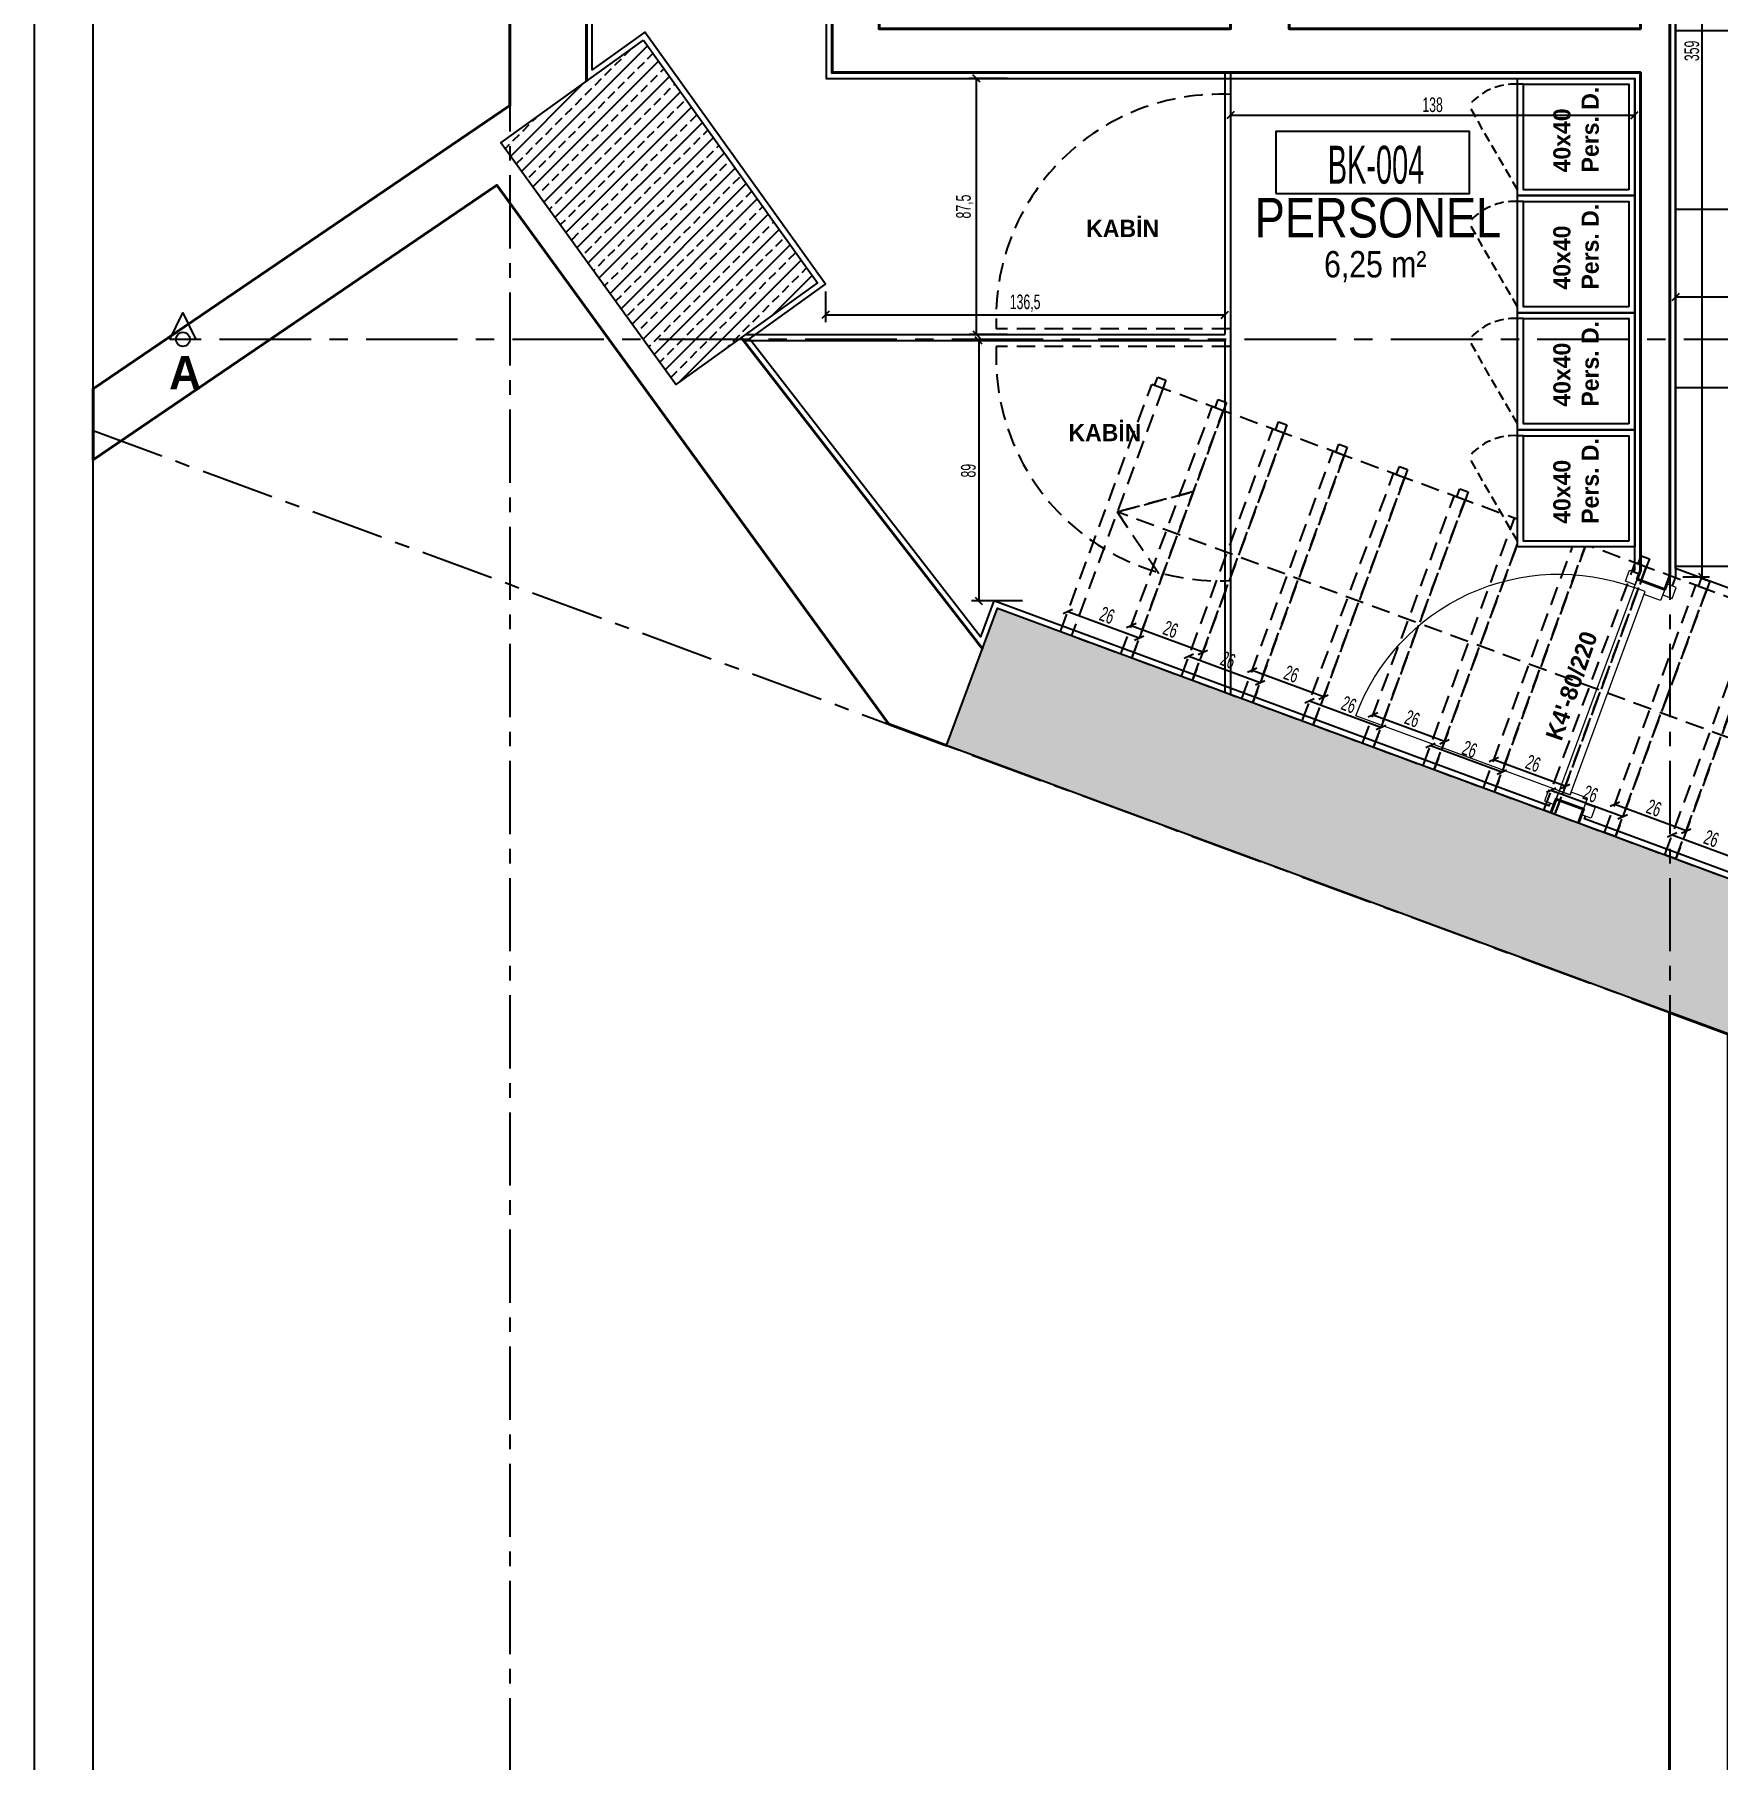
# Model space of a CAD drawing. Header units: millimetres. Extents: x 933584 to 974011, y 4545988 to 4553664.
# Drawn here: x 938802 to 939376, y 4547354 to 4547943 of the extents above; entities that cross this region are included whole.
import ezdxf
from ezdxf.enums import TextEntityAlignment as Align

# ---------------------------------------------------------------- set-up
doc = ezdxf.new("R2010")
doc.units = ezdxf.units.MM
doc.set_wipeout_variables(frame=1)
doc.header["$PDMODE"] = 35
for name, pattern in [('568_AVN_KES_01$0$HIDDEN', [0.375, 0.25, -0.125]), ('CENTER', [2, 1.25, -0.25, 0.25, -0.25]), ('DOT2', [3.175, 0, -3.175]), ('HIDDEN', [9.525, 6.35, -3.175])]:
    doc.linetypes.add(name, pattern=pattern)
doc.layers.get('0').update_dxf_attribs({"color": 255})
doc.layers.get('Defpoints').update_dxf_attribs({"color": 8})
for name, color, linetype in [('0-CSX-CXS_20', 14, 'CENTER'), ('0-DMS-50', 143, 'Continuous'), ('0-HSL-HTC', 253, 'Continuous'), ('0-HSL-HTC_200', 1, 'Continuous'), ('0-HSL-SLD', 252, 'Continuous'), ('0-LNS-SLN', 6, 'Continuous'), ('0-LNS-SPL', 13, '568_AVN_KES_01$0$HIDDEN'), ('0-TXT-PBX', 6, 'Continuous'), ('0-TXT-PTX_50', 8, 'Continuous'), ('0-TXT-XBX_20', 3, 'Continuous'), ('2-SPS-RCN', 2, 'Continuous'), ('7-DCR-FRN', 8, 'Continuous')]:
    doc.layers.add(name, color=color, linetype=linetype)
doc.layers.add('2-SPS-IBW', color=5, linetype='Continuous', lineweight=40)
doc.layers.add('3-OPN-WDR', color=4, linetype='Continuous', lineweight=18)
doc.styles.add('Century Gothic_B_3', font='GOTHICB.TTF', dxfattribs={"height": 4})
doc.styles.add('dim_romans_50', font='swissl.ttf', dxfattribs={"width": 0.6, "height": 5})
doc.styles.add('MAHAL YAZISI', font='ARIALN.TTF', dxfattribs={"width": 0.8})
doc.styles.get("Standard").update_dxf_attribs({"font": 'times.ttf'})
doc.dimstyles.new('ONK_dim 1_50', dxfattribs={"dimscale": 5, "dimtxt": 4, "dimasz": 0.5, "dimexe": 0.5, "dimexo": 0.5, "dimgap": 0.2, "dimtad": 1, "dimdec": 1, "dimrnd": 0.5, "dimzin": 9, "dimtxsty": 'dim_romans_50', "dimblk": 'OBLIQUE', "dimcen": 1, "dimclre": 256, "dimclrt": 256, "dimazin": 2, "dimtfac": 1, "dimtdec": 1, "dimtix": 1, "dimtmove": 2, "dimatfit": 3, "dimldrblk": 'OBLIQUE', "dimfxl": 3, "dimfxlon": 1, "dimarcsym": 0})
pattern_1 = [(45, (935939.6384, 4550274.5564), (-4.490128, 4.490128), []), (45, (935944.1285, 4550274.5564), (-4.490128, 4.490128), [3.175, -1.5875])]

# ---------------------------------------------------------------- blocks, each defined once
blk = doc.blocks.new('ZVBXCB')
at = {"layer": '0-CSX-CXS_20', "ltscale": 20}
for points in [[(932363.86, 4549835.4), (932363.86, 4548420.65)], [(932759.94, 4549835.4), (932759.94, 4548420.65)], [(932221.52, 4549308.24), (933780.76, 4548732.71)]]:
    blk.add_lwpolyline(points, dxfattribs=at)
blk = doc.blocks.new('DBXDB')
at = {"layer": '2-SPS-IBW'}
for points in [[(939906.16, 4549691.91), (939906.16, 4549761.91), (939924.16, 4549761.91), (939924.16, 4549707.82), (940032.26, 4549707.82), (940032.26, 4549624.82), (939932.26, 4549624.82), (939932.26, 4549564.82)], [(940055.3, 4549338.01), (940035.6, 4549345.28), (939901.64, 4549529.36), (939763.81, 4549435.64), (939763.81, 4549459.83), (939906.16, 4549556.59), (939906.16, 4549641.91), (940016.16, 4549641.91), (940016.16, 4549691.91), (939906.16, 4549691.91)], [(940067.51, 4549371.09), (940067.51, 4549371.09), (939985.18, 4549477.34)]]:
    blk.add_lwpolyline(points, dxfattribs=at)
blk.add_lwpolyline([(940322.16, 4549239.51), (940322.16, 4548677.89), (940302.15, 4548677.89), (940302.15, 4549246.89)], close=True, dxfattribs=at)
blk = doc.blocks.new('MAHAL_KODU')
at = {"layer": '0-TXT-PTX_50'}
for tag, height, p in [('MEKAN_ADI', 0.3, (0, -0.65)), ('ALAN', 0.2, (0, -0.95))]:
    blk.add_attdef(tag, text='', height=height, dxfattribs=at).set_placement(p, align=Align.MIDDLE_CENTER)
at = {"linetype": 'DOT2', "ltscale": 10000}
blk.add_wipeout([(-0.748, 0.049), (0.721, 0.049), (0.722, -0.423), (-0.752, -0.425)], dxfattribs=at)
at = {"layer": '0-TXT-PBX'}
blk.add_lwpolyline([(-0.748, -0.422), (0.721, -0.422), (0.721, 0.049), (-0.748, 0.049)], close=True, dxfattribs=at)
at = {"layer": '0-TXT-PTX_50'}
blk.add_attdef('MAHAL_KODU', text='', height=0.3, dxfattribs=at).set_placement((0, -0.2), align=Align.MIDDLE_CENTER)
blk = doc.blocks.new('FDSVBDVBDZVB')
at = {"layer": '0-HSL-HTC_200'}
h = blk.add_hatch(dxfattribs=at)
h.set_pattern_fill('ANSI33', color=256)
h.set_pattern_definition(pattern_1)
h.paths.add_polyline_path([(939951.78, 4549578.85), (940011.16, 4549496.04), (939962.88, 4549461.29), (939903.08, 4549543.8)])
h = blk.add_hatch(dxfattribs=at)
h.set_pattern_fill('ANSI33', color=256)
h.set_pattern_definition(pattern_1)
h.paths.add_polyline_path([(940055.3, 4549338.01), (940072.62, 4549384.92), (940702.02, 4549152.33), (940695.25, 4549101.8)])
at = {"layer": '2-SPS-RCN'}
blk.add_lwpolyline([(939951.78, 4549578.85), (940011.16, 4549496.04), (939962.88, 4549461.29), (939903.08, 4549543.8)], close=True, dxfattribs=at)
blk.add_lwpolyline([(940055.3, 4549338.01), (940072.62, 4549384.92), (940702.02, 4549152.33), (940695.25, 4549101.8), (940055.3, 4549338.01)], dxfattribs=at)
blk = doc.blocks.new('kapı_multi3')
at = {"color": 8}
blk.add_lwpolyline([(3, 0), (3, 74, -0.414214), (77, 0, -1)], format="xyb", dxfattribs=at)
for points in [[(2, 3.5), (-2, 3.5), (-2, 0), (2, 0)], [(0, -10), (4, -10), (4, -4), (3, -4), (3, 0), (0, 0)], [(77, -4), (77, 0), (3, 0), (3, -4)], [(80, -10), (76, -10), (76, -4), (77, -4), (77, 0), (80, 0)], [(78, 3.5), (82, 3.5), (82, 0), (78, 0)], [(2, -13.5), (-2, -13.5), (-2, -10), (2, -10)], [(77.95, -13.5), (81.95, -13.5), (82, -10), (78, -10)]]:
    blk.add_lwpolyline(points, close=True)
blk = doc.blocks.new('zcvbxcb')
blk.add_wipeout([(933921.85, 4549610.46), (933881.85, 4549610.46), (933881.85, 4549570.46), (933921.85, 4549570.46)]).dxf.layer = '0-HSL-SLD'
at = {"layer": '7-DCR-FRN', "linetype": 'HIDDEN', "ltscale": 0.5}
blk.add_lwpolyline([(933883.85, 4549610.46), (933912.59, 4549627.06, -0.238554), (933919.85, 4549610.46, -0.992325)], format="xyb", dxfattribs=at)
at = {"layer": '7-DCR-FRN'}
for points in [[(933881.85, 4549570.46), (933881.85, 4549610.46), (933921.85, 4549610.46), (933921.85, 4549570.46), (933881.85, 4549570.46)], [(933883.85, 4549572.46), (933883.85, 4549608.46), (933919.85, 4549608.46), (933919.85, 4549572.46)]]:
    blk.add_lwpolyline(points, close=True, dxfattribs=at)
blk.add_lwpolyline([(933919.85, 4549608.46), (933919.85, 4549610.46)], dxfattribs=at)
at = {"layer": '0-TXT-XBX_20', "color": 0, "insert": (933889.77, 4549598.25), "char_height": 5.8729, "width": 228.8091, "attachment_point": 1, "line_spacing_factor": 0.984502, "style": 'Century Gothic_B_3'}
blk.add_mtext('\\pxql;{\\fFranklin Gothic Book|b1|i0|c162|p34;40x40\\PPers. D.}', dxfattribs=at)
blk = doc.blocks.new('_Oblique')
at = {"color": 0, "linetype": 'ByBlock', "lineweight": -2}
blk.add_line((-0.5, -0.5), (0.5, 0.5), dxfattribs=at)
blk = doc.blocks.new('*D2245')
at = {"layer": '0-DMS-50', "color": 0, "lineweight": -2}
blk.add_line((939385.13, 4547661.09), (939360.74, 4547670.1), dxfattribs=at)
at = {"layer": '0-DMS-50', "lineweight": -2}
for p, q in [((939359.88, 4547667.76), (939359.88, 4547667.76)), ((939384.27, 4547658.75), (939384.27, 4547658.75))]:
    blk.add_line(p, q, dxfattribs=at)
at = {"layer": 'Defpoints', "color": 0}
for p in [(939360.74, 4547670.1), (939360.74, 4547670.1), (939385.13, 4547661.09)]:
    blk.add_point(p, dxfattribs=at)
at = {"layer": '0-DMS-50', "color": 0, "linetype": 'ByBlock', "lineweight": -2, "xscale": 2.5, "yscale": 2.5, "zscale": 2.5}
for p, rotation in [((939360.74, 4547670.1), 159.718194379561), ((939385.13, 4547661.09), 339.718194379561)]:
    blk.add_blockref('_Oblique', p, dxfattribs=dict(at, rotation=rotation))
at = {"layer": '0-DMS-50', "insert": (939374.15, 4547668.88), "char_height": 5, "attachment_point": 5, "rotation": 339.71819, "style": 'dim_romans_50'}
blk.add_mtext('26', dxfattribs=at)
blk = doc.blocks.new('*D2246')
at = {"layer": '0-DMS-50', "lineweight": -2}
for p, q in [((939340.28, 4547678.2), (939340.28, 4547678.2)), ((939364.67, 4547669.19), (939364.67, 4547669.19))]:
    blk.add_line(p, q, dxfattribs=at)
at = {"layer": '0-DMS-50', "color": 0, "lineweight": -2}
blk.add_line((939365.54, 4547671.53), (939341.15, 4547680.54), dxfattribs=at)
at = {"layer": 'Defpoints', "color": 0}
for p in [(939341.15, 4547680.54), (939341.15, 4547680.54), (939365.54, 4547671.53)]:
    blk.add_point(p, dxfattribs=at)
at = {"layer": '0-DMS-50', "color": 0, "linetype": 'ByBlock', "lineweight": -2, "xscale": 2.5, "yscale": 2.5, "zscale": 2.5}
for p, rotation in [((939341.15, 4547680.54), 159.718194096898), ((939365.54, 4547671.53), 339.718194096898)]:
    blk.add_blockref('_Oblique', p, dxfattribs=dict(at, rotation=rotation))
at = {"layer": '0-DMS-50', "insert": (939354.56, 4547679.32), "char_height": 5, "attachment_point": 5, "rotation": 339.71819, "style": 'dim_romans_50'}
blk.add_mtext('26', dxfattribs=at)
blk = doc.blocks.new('*D2247')
at = {"layer": '0-DMS-50', "lineweight": -2}
for p, q in [((939318.61, 4547683.01), (939318.61, 4547683.01)), ((939342.99, 4547674), (939342.99, 4547674))]:
    blk.add_line(p, q, dxfattribs=at)
at = {"layer": '0-DMS-50', "color": 0, "lineweight": -2}
blk.add_line((939343.86, 4547676.34), (939319.47, 4547685.36), dxfattribs=at)
at = {"layer": 'Defpoints', "color": 0}
for p in [(939319.47, 4547685.36), (939319.47, 4547685.36), (939343.86, 4547676.34)]:
    blk.add_point(p, dxfattribs=at)
at = {"layer": '0-DMS-50', "color": 0, "linetype": 'ByBlock', "lineweight": -2, "xscale": 2.5, "yscale": 2.5, "zscale": 2.5}
for p, rotation in [((939319.47, 4547685.36), 159.718194379561), ((939343.86, 4547676.34), 339.718194379561)]:
    blk.add_blockref('_Oblique', p, dxfattribs=dict(at, rotation=rotation))
at = {"layer": '0-DMS-50', "insert": (939332.88, 4547684.13), "char_height": 5, "attachment_point": 5, "rotation": 339.71819, "style": 'dim_romans_50'}
blk.add_mtext('26', dxfattribs=at)
blk = doc.blocks.new('*D2248')
at = {"layer": '0-DMS-50', "lineweight": -2}
for p, q in [((939299.01, 4547693.45), (939299.01, 4547693.45)), ((939323.4, 4547684.44), (939323.4, 4547684.44))]:
    blk.add_line(p, q, dxfattribs=at)
at = {"layer": '0-DMS-50', "color": 0, "lineweight": -2}
blk.add_line((939324.26, 4547686.78), (939299.88, 4547695.8), dxfattribs=at)
at = {"layer": 'Defpoints', "color": 0}
for p in [(939299.88, 4547695.8), (939299.88, 4547695.8), (939324.26, 4547686.78)]:
    blk.add_point(p, dxfattribs=at)
at = {"layer": '0-DMS-50', "color": 0, "linetype": 'ByBlock', "lineweight": -2, "xscale": 2.5, "yscale": 2.5, "zscale": 2.5}
for p, rotation in [((939299.88, 4547695.8), 159.718194096898), ((939324.26, 4547686.78), 339.718194096898)]:
    blk.add_blockref('_Oblique', p, dxfattribs=dict(at, rotation=rotation))
at = {"layer": '0-DMS-50', "insert": (939313.28, 4547694.57), "char_height": 5, "attachment_point": 5, "rotation": 339.71819, "style": 'dim_romans_50'}
blk.add_mtext('26', dxfattribs=at)
blk = doc.blocks.new('*D2249')
at = {"layer": '0-DMS-50', "color": 0, "lineweight": -2}
blk.add_line((939302.59, 4547691.6), (939278.2, 4547700.61), dxfattribs=at)
at = {"layer": '0-DMS-50', "lineweight": -2}
for p, q in [((939277.33, 4547698.26), (939277.33, 4547698.26)), ((939301.72, 4547689.25), (939301.72, 4547689.25))]:
    blk.add_line(p, q, dxfattribs=at)
at = {"layer": 'Defpoints', "color": 0}
for p in [(939278.2, 4547700.61), (939278.2, 4547700.61), (939302.59, 4547691.6)]:
    blk.add_point(p, dxfattribs=at)
at = {"layer": '0-DMS-50', "color": 0, "linetype": 'ByBlock', "lineweight": -2, "xscale": 2.5, "yscale": 2.5, "zscale": 2.5}
for p, rotation in [((939278.2, 4547700.61), 159.718194379561), ((939302.59, 4547691.6), 339.718194379561)]:
    blk.add_blockref('_Oblique', p, dxfattribs=dict(at, rotation=rotation))
at = {"layer": '0-DMS-50', "insert": (939291.61, 4547699.38), "char_height": 5, "attachment_point": 5, "rotation": 339.71819, "style": 'dim_romans_50'}
blk.add_mtext('26', dxfattribs=at)
blk = doc.blocks.new('*D2250')
at = {"layer": '0-DMS-50', "color": 0, "lineweight": -2}
blk.add_line((939282.99, 4547702.04), (939258.6, 4547711.05), dxfattribs=at)
at = {"layer": '0-DMS-50', "lineweight": -2}
for p, q in [((939257.74, 4547708.7), (939257.74, 4547708.7)), ((939282.13, 4547699.69), (939282.13, 4547699.69))]:
    blk.add_line(p, q, dxfattribs=at)
at = {"layer": 'Defpoints', "color": 0}
for p in [(939258.6, 4547711.05), (939258.6, 4547711.05), (939282.99, 4547702.04)]:
    blk.add_point(p, dxfattribs=at)
at = {"layer": '0-DMS-50', "color": 0, "linetype": 'ByBlock', "lineweight": -2, "xscale": 2.5, "yscale": 2.5, "zscale": 2.5}
for p, rotation in [((939258.6, 4547711.05), 159.718194096898), ((939282.99, 4547702.04), 339.718194096898)]:
    blk.add_blockref('_Oblique', p, dxfattribs=dict(at, rotation=rotation))
at = {"layer": '0-DMS-50', "insert": (939272.01, 4547709.82), "char_height": 5, "attachment_point": 5, "rotation": 339.71819, "style": 'dim_romans_50'}
blk.add_mtext('26', dxfattribs=at)
blk = doc.blocks.new('*D2251')
at = {"layer": '0-DMS-50', "lineweight": -2}
for p, q in [((939236.06, 4547713.52), (939236.06, 4547713.52)), ((939260.45, 4547704.5), (939260.45, 4547704.5))]:
    blk.add_line(p, q, dxfattribs=at)
at = {"layer": '0-DMS-50', "color": 0, "lineweight": -2}
blk.add_line((939261.32, 4547706.85), (939236.93, 4547715.86), dxfattribs=at)
at = {"layer": 'Defpoints', "color": 0}
for p in [(939236.93, 4547715.86), (939236.93, 4547715.86), (939261.32, 4547706.85)]:
    blk.add_point(p, dxfattribs=at)
at = {"layer": '0-DMS-50', "color": 0, "linetype": 'ByBlock', "lineweight": -2, "xscale": 2.5, "yscale": 2.5, "zscale": 2.5}
for p, rotation in [((939236.93, 4547715.86), 159.718194379561), ((939261.32, 4547706.85), 339.718194379561)]:
    blk.add_blockref('_Oblique', p, dxfattribs=dict(at, rotation=rotation))
at = {"layer": '0-DMS-50', "insert": (939250.34, 4547714.64), "char_height": 5, "attachment_point": 5, "rotation": 339.71819, "style": 'dim_romans_50'}
blk.add_mtext('26', dxfattribs=at)
blk = doc.blocks.new('*D2252')
at = {"layer": '0-DMS-50', "lineweight": -2}
for p, q in [((939216.47, 4547723.96), (939216.47, 4547723.96)), ((939240.85, 4547714.94), (939240.85, 4547714.94))]:
    blk.add_line(p, q, dxfattribs=at)
at = {"layer": '0-DMS-50', "color": 0, "lineweight": -2}
blk.add_line((939241.72, 4547717.29), (939217.33, 4547726.3), dxfattribs=at)
at = {"layer": 'Defpoints', "color": 0}
for p in [(939217.33, 4547726.3), (939217.33, 4547726.3), (939241.72, 4547717.29)]:
    blk.add_point(p, dxfattribs=at)
at = {"layer": '0-DMS-50', "color": 0, "linetype": 'ByBlock', "lineweight": -2, "xscale": 2.5, "yscale": 2.5, "zscale": 2.5}
for p, rotation in [((939217.33, 4547726.3), 159.718194096898), ((939241.72, 4547717.29), 339.718194096898)]:
    blk.add_blockref('_Oblique', p, dxfattribs=dict(at, rotation=rotation))
at = {"layer": '0-DMS-50', "insert": (939230.74, 4547725.08), "char_height": 5, "attachment_point": 5, "rotation": 339.71819, "style": 'dim_romans_50'}
blk.add_mtext('26', dxfattribs=at)
blk = doc.blocks.new('*D2253')
at = {"layer": '0-DMS-50', "lineweight": -2}
for p, q in [((939194.79, 4547728.77), (939194.79, 4547728.77)), ((939219.18, 4547719.75), (939219.18, 4547719.75))]:
    blk.add_line(p, q, dxfattribs=at)
at = {"layer": '0-DMS-50', "color": 0, "lineweight": -2}
blk.add_line((939220.04, 4547722.1), (939195.66, 4547731.11), dxfattribs=at)
at = {"layer": 'Defpoints', "color": 0}
for p in [(939195.66, 4547731.11), (939195.66, 4547731.11), (939220.04, 4547722.1)]:
    blk.add_point(p, dxfattribs=at)
at = {"layer": '0-DMS-50', "color": 0, "linetype": 'ByBlock', "lineweight": -2, "xscale": 2.5, "yscale": 2.5, "zscale": 2.5}
for p, rotation in [((939195.66, 4547731.11), 159.718194379561), ((939220.04, 4547722.1), 339.718194379561)]:
    blk.add_blockref('_Oblique', p, dxfattribs=dict(at, rotation=rotation))
at = {"layer": '0-DMS-50', "insert": (939209.06, 4547729.89), "char_height": 5, "attachment_point": 5, "rotation": 339.71819, "style": 'dim_romans_50'}
blk.add_mtext('26', dxfattribs=at)
blk = doc.blocks.new('*D2254')
at = {"layer": '0-DMS-50', "color": 0, "lineweight": -2}
blk.add_line((939200.45, 4547732.54), (939176.06, 4547741.55), dxfattribs=at)
at = {"layer": '0-DMS-50', "lineweight": -2}
for p, q in [((939175.19, 4547739.21), (939175.19, 4547739.21)), ((939199.58, 4547730.19), (939199.58, 4547730.19))]:
    blk.add_line(p, q, dxfattribs=at)
at = {"layer": 'Defpoints', "color": 0}
for p in [(939176.06, 4547741.55), (939176.06, 4547741.55), (939200.45, 4547732.54)]:
    blk.add_point(p, dxfattribs=at)
at = {"layer": '0-DMS-50', "color": 0, "linetype": 'ByBlock', "lineweight": -2, "xscale": 2.5, "yscale": 2.5, "zscale": 2.5}
for p, rotation in [((939176.06, 4547741.55), 159.718194096898), ((939200.45, 4547732.54), 339.718194096898)]:
    blk.add_blockref('_Oblique', p, dxfattribs=dict(at, rotation=rotation))
at = {"layer": '0-DMS-50', "insert": (939189.47, 4547740.33), "char_height": 5, "attachment_point": 5, "rotation": 339.71819, "style": 'dim_romans_50'}
blk.add_mtext('26', dxfattribs=at)
blk = doc.blocks.new('*D2255')
at = {"layer": '0-DMS-50', "color": 0, "lineweight": -2}
blk.add_line((939178.77, 4547737.35), (939154.38, 4547746.36), dxfattribs=at)
at = {"layer": '0-DMS-50', "lineweight": -2}
for p, q in [((939153.52, 4547744.02), (939153.52, 4547744.02)), ((939177.91, 4547735.01), (939177.91, 4547735.01))]:
    blk.add_line(p, q, dxfattribs=at)
at = {"layer": 'Defpoints', "color": 0}
for p in [(939154.38, 4547746.36), (939154.38, 4547746.36), (939178.77, 4547737.35)]:
    blk.add_point(p, dxfattribs=at)
at = {"layer": '0-DMS-50', "color": 0, "linetype": 'ByBlock', "lineweight": -2, "xscale": 2.5, "yscale": 2.5, "zscale": 2.5}
for p, rotation in [((939154.38, 4547746.36), 159.718194379561), ((939178.77, 4547737.35), 339.718194379561)]:
    blk.add_blockref('_Oblique', p, dxfattribs=dict(at, rotation=rotation))
at = {"layer": '0-DMS-50', "insert": (939167.79, 4547745.14), "char_height": 5, "attachment_point": 5, "rotation": 339.71819, "style": 'dim_romans_50'}
blk.add_mtext('26', dxfattribs=at)
blk = doc.blocks.new('*D2263')
at = {"layer": '0-DMS-50', "lineweight": -2}
for p, q in [((939364.44, 4548117.46), (939373.49, 4548117.46)), ((939364.44, 4547758.3), (939373.49, 4547758.3))]:
    blk.add_line(p, q, dxfattribs=at)
at = {"layer": '0-DMS-50', "color": 0, "lineweight": -2}
blk.add_line((939370.99, 4547758.3), (939370.99, 4548117.46), dxfattribs=at)
at = {"layer": 'Defpoints', "color": 0}
for p in [(939361.94, 4548117.46), (939370.99, 4548117.46), (939361.94, 4547758.3)]:
    blk.add_point(p, dxfattribs=at)
at = {"layer": '0-DMS-50', "color": 0, "linetype": 'ByBlock', "lineweight": -2, "xscale": 2.5, "yscale": 2.5, "zscale": 2.5}
for p, rotation in [((939370.99, 4548117.46), 90), ((939370.99, 4547758.3), 270)]:
    blk.add_blockref('_Oblique', p, dxfattribs=dict(at, rotation=rotation))
at = {"layer": '0-DMS-50', "insert": (939367.49, 4547937.88), "char_height": 5, "attachment_point": 5, "rotation": 90, "style": 'dim_romans_50'}
blk.add_mtext('359', dxfattribs=at)
blk = doc.blocks.new('*D2270')
at = {"layer": '0-DMS-50', "lineweight": -2}
for p, q in [((939361.94, 4547856.31), (939361.94, 4547856.31)), ((939741.85, 4547856.31), (939741.85, 4547856.31))]:
    blk.add_line(p, q, dxfattribs=at)
at = {"layer": '0-DMS-50', "color": 0, "lineweight": -2}
blk.add_line((939741.85, 4547853.81), (939361.94, 4547853.81), dxfattribs=at)
at = {"layer": 'Defpoints', "color": 0}
for p in [(939361.94, 4547853.81), (939361.94, 4547853.81), (939741.85, 4547853.81)]:
    blk.add_point(p, dxfattribs=at)
at = {"layer": '0-DMS-50', "color": 0, "linetype": 'ByBlock', "lineweight": -2, "xscale": 2.5, "yscale": 2.5, "zscale": 2.5, "rotation": 180}
blk.add_blockref('_Oblique', (939361.94, 4547853.81), dxfattribs=at)
at = {"layer": '0-DMS-50', "color": 0, "linetype": 'ByBlock', "lineweight": -2, "xscale": 2.5, "yscale": 2.5, "zscale": 2.5}
blk.add_blockref('_Oblique', (939741.85, 4547853.81), dxfattribs=at)
at = {"layer": '0-DMS-50', "insert": (939551.9, 4547857.31), "char_height": 5, "attachment_point": 5, "style": 'dim_romans_50'}
blk.add_mtext('380', dxfattribs=at)
blk = doc.blocks.new('*D2271')
at = {"layer": '0-DMS-50', "lineweight": -2}
for p, q in [((939209.94, 4547925.96), (939209.94, 4547913.46)), ((939347.94, 4547925.96), (939347.94, 4547913.46))]:
    blk.add_line(p, q, dxfattribs=at)
at = {"layer": '0-DMS-50', "color": 0, "lineweight": -2}
blk.add_line((939209.94, 4547915.96), (939347.94, 4547915.96), dxfattribs=at)
at = {"layer": 'Defpoints', "color": 0}
for p in [(939209.94, 4547928.46), (939347.94, 4547928.46), (939347.94, 4547915.96)]:
    blk.add_point(p, dxfattribs=at)
at = {"layer": '0-DMS-50', "color": 0, "linetype": 'ByBlock', "lineweight": -2, "xscale": 2.5, "yscale": 2.5, "zscale": 2.5, "rotation": 180}
blk.add_blockref('_Oblique', (939209.94, 4547915.96), dxfattribs=at)
at = {"layer": '0-DMS-50', "color": 0, "linetype": 'ByBlock', "lineweight": -2, "xscale": 2.5, "yscale": 2.5, "zscale": 2.5}
blk.add_blockref('_Oblique', (939347.94, 4547915.96), dxfattribs=at)
at = {"layer": '0-DMS-50', "insert": (939278.94, 4547919.46), "char_height": 5, "attachment_point": 5, "style": 'dim_romans_50'}
blk.add_mtext('138', dxfattribs=at)
blk = doc.blocks.new('*D2272')
at = {"layer": '0-DMS-50', "lineweight": -2}
for p, q in [((939133.72, 4547928.46), (939120.68, 4547928.46)), ((939133.72, 4547840.98), (939120.68, 4547840.98))]:
    blk.add_line(p, q, dxfattribs=at)
at = {"layer": '0-DMS-50', "color": 0, "lineweight": -2}
blk.add_line((939123.18, 4547840.98), (939123.18, 4547928.46), dxfattribs=at)
at = {"layer": 'Defpoints', "color": 0}
for p in [(939123.18, 4547928.46), (939136.22, 4547928.46), (939136.22, 4547840.98)]:
    blk.add_point(p, dxfattribs=at)
at = {"layer": '0-DMS-50', "color": 0, "linetype": 'ByBlock', "lineweight": -2, "xscale": 2.5, "yscale": 2.5, "zscale": 2.5}
for p, rotation in [((939123.18, 4547928.46), 90), ((939123.18, 4547840.98), 270)]:
    blk.add_blockref('_Oblique', p, dxfattribs=dict(at, rotation=rotation))
at = {"layer": '0-DMS-50', "insert": (939119.2, 4547884.72), "char_height": 5, "attachment_point": 5, "rotation": 90, "style": 'dim_romans_50'}
blk.add_mtext('87,5', dxfattribs=at)
blk = doc.blocks.new('*D2273')
at = {"layer": '0-DMS-50', "lineweight": -2}
for p, q in [((939138.93, 4547838.98), (939121.43, 4547838.98)), ((939138.93, 4547750.06), (939121.43, 4547750.06))]:
    blk.add_line(p, q, dxfattribs=at)
at = {"layer": '0-DMS-50', "color": 0, "lineweight": -2}
blk.add_line((939123.93, 4547838.98), (939123.93, 4547750.06), dxfattribs=at)
at = {"layer": 'Defpoints', "color": 0}
for p in [(939207.94, 4547838.98), (939123.93, 4547750.06), (939207.94, 4547750.06)]:
    blk.add_point(p, dxfattribs=at)
at = {"layer": '0-DMS-50', "color": 0, "linetype": 'ByBlock', "lineweight": -2, "xscale": 2.5, "yscale": 2.5, "zscale": 2.5}
for p, rotation in [((939123.93, 4547838.98), 90), ((939123.93, 4547750.06), 270)]:
    blk.add_blockref('_Oblique', p, dxfattribs=dict(at, rotation=rotation))
at = {"layer": '0-DMS-50', "insert": (939120.43, 4547794.52), "char_height": 5, "attachment_point": 5, "rotation": 90, "style": 'dim_romans_50'}
blk.add_mtext('89', dxfattribs=at)
blk = doc.blocks.new('*D2274')
at = {"layer": '0-DMS-50', "lineweight": -2}
for p, q in [((939071.64, 4547855.72), (939071.64, 4547845.25)), ((939207.94, 4547855.72), (939207.94, 4547845.25))]:
    blk.add_line(p, q, dxfattribs=at)
at = {"layer": '0-DMS-50', "color": 0, "lineweight": -2}
blk.add_line((939071.64, 4547847.75), (939207.94, 4547847.75), dxfattribs=at)
at = {"layer": 'Defpoints', "color": 0}
for p in [(939071.64, 4547858.22), (939207.94, 4547858.22), (939207.94, 4547847.75)]:
    blk.add_point(p, dxfattribs=at)
at = {"layer": '0-DMS-50', "color": 0, "linetype": 'ByBlock', "lineweight": -2, "xscale": 2.5, "yscale": 2.5, "zscale": 2.5, "rotation": 180}
blk.add_blockref('_Oblique', (939071.64, 4547847.75), dxfattribs=at)
at = {"layer": '0-DMS-50', "color": 0, "linetype": 'ByBlock', "lineweight": -2, "xscale": 2.5, "yscale": 2.5, "zscale": 2.5}
blk.add_blockref('_Oblique', (939207.94, 4547847.75), dxfattribs=at)
at = {"layer": '0-DMS-50', "insert": (939139.79, 4547851.72), "char_height": 5, "attachment_point": 5, "style": 'dim_romans_50'}
blk.add_mtext('136,5', dxfattribs=at)
blk = doc.blocks.new('CVBXCBV')
blk.add_lwpolyline([(936052.9, 4551339.49), (936057.32, 4551348.58), (936061.75, 4551339.49), (936052.9, 4551339.49)])
at = {"linetype": 'CENTER', "ltscale": 25}
blk.add_lwpolyline([(937701.09, 4551339.49), (936057.32, 4551339.49)], dxfattribs=at)
blk.add_circle((936057.32, 4551339.49), 2.41)
at = {"linetype": 'CENTER', "ltscale": 10, "insert": (937948.53, 4551333.78), "char_height": 11.3933, "width": 1895.9693, "attachment_point": 3, "line_spacing_factor": 0.984502, "style": 'Century Gothic_B_3'}
blk.add_mtext('\\pxql;{\\fFranklin Gothic Book|b1|i0|c162|p34;A}', dxfattribs=at)

msp = doc.modelspace()

# ---------------------------------------------------------------- linework, layer by layer
at = {"layer": '0-LNS-SLN', "linetype": 'HIDDEN'}
for p, q in [((939171.23, 4547780.42), (939197.27, 4547787.39)), ((939197.27, 4547787.39), (939171.23, 4547780.42)), ((939398.23, 4547696.53), (939171.23, 4547780.42)), ((939171.23, 4547780.42), (939186.38, 4547757.95))]:
    msp.add_line(p, q, dxfattribs=at)
at = {"layer": '0-LNS-SLN'}
for points in [[(939207.94, 4547930.46), (939207.94, 4547840.98)], [(939209.94, 4547930.46), (939209.94, 4547718.14)], [(939044.26, 4547840.98), (939207.94, 4547840.98)], [(939043.64, 4547838.98), (939207.94, 4547838.98)], [(939207.94, 4547838.98), (939207.94, 4547718.88)], [(939310.65, 4547776.87), (939306.9, 4547778.26)], [(939320.72, 4547677.2), (939316.97, 4547678.58)], [(939341.36, 4547669.57), (939337.61, 4547670.96)], [(939361.99, 4547661.95), (939358.24, 4547663.33)]]:
    msp.add_lwpolyline(points, dxfattribs=at)
at = {"layer": '0-LNS-SLN', "linetype": 'HIDDEN'}
for points in [[(939209.94, 4547842.98), (939129.94, 4547842.98, -0.442516), (939209.94, 4547922.98, -2.414214)], [(939209.94, 4547836.98), (939129.94, 4547836.98, 0.442516), (939209.94, 4547756.98, 2.414214)]]:
    msp.add_lwpolyline(points, format="xyb", dxfattribs=at)
for points in [[(939151.88, 4547739.59), (939183.08, 4547824.01)], [(939186.83, 4547822.63), (939183.08, 4547824.01)], [(939187.87, 4547825.44), (939186.83, 4547822.63), (939184.02, 4547823.67), (939185.06, 4547826.48), (939187.87, 4547825.44)], [(939208.51, 4547817.81), (939207.47, 4547815), (939204.65, 4547816.04), (939205.69, 4547818.85), (939208.51, 4547817.81)], [(939172.52, 4547731.97), (939203.72, 4547816.39)], [(939207.47, 4547815), (939203.72, 4547816.39)], [(939229.14, 4547810.19), (939228.1, 4547807.37), (939225.29, 4547808.41), (939226.33, 4547811.23), (939229.14, 4547810.19)], [(939193.15, 4547724.34), (939224.35, 4547808.76)], [(939228.1, 4547807.37), (939224.35, 4547808.76)], [(939213.79, 4547716.71), (939244.99, 4547801.14)], [(939248.74, 4547799.75), (939244.99, 4547801.14)], [(939249.78, 4547802.56), (939248.74, 4547799.75), (939245.93, 4547800.79), (939246.97, 4547803.6), (939249.78, 4547802.56)], [(939234.43, 4547709.09), (939265.62, 4547793.51)], [(939269.38, 4547792.12), (939265.62, 4547793.51)], [(939270.42, 4547794.94), (939269.38, 4547792.12), (939266.56, 4547793.16), (939267.6, 4547795.98), (939270.42, 4547794.94)], [(939291.05, 4547787.31), (939290.01, 4547784.5), (939287.2, 4547785.54), (939288.24, 4547788.35), (939291.05, 4547787.31)], [(939255.06, 4547701.46), (939286.26, 4547785.88)], [(939290.01, 4547784.5), (939286.26, 4547785.88)], [(939275.7, 4547693.84), (939306.9, 4547778.26)], [(939311.69, 4547779.68), (939310.65, 4547776.87), (939307.83, 4547777.91), (939308.87, 4547780.72), (939311.69, 4547779.68)], [(939296.33, 4547686.21), (939327.53, 4547770.63)], [(939331.28, 4547769.24), (939327.53, 4547770.63)], [(939332.32, 4547772.06), (939331.28, 4547769.24), (939328.47, 4547770.28), (939329.51, 4547773.1), (939332.32, 4547772.06)], [(939352.96, 4547764.43), (939351.92, 4547761.62), (939349.11, 4547762.66), (939350.15, 4547765.47), (939352.96, 4547764.43)], [(939316.97, 4547678.58), (939348.17, 4547763.01)], [(939351.92, 4547761.62), (939348.17, 4547763.01)], [(939337.61, 4547670.96), (939368.8, 4547755.38)], [(939372.56, 4547753.99), (939368.8, 4547755.38)], [(939373.6, 4547756.81), (939372.56, 4547753.99), (939369.74, 4547755.03), (939370.78, 4547757.85), (939373.6, 4547756.81)], [(939358.24, 4547663.33), (939389.44, 4547747.75)], [(939393.19, 4547746.37), (939361.99, 4547661.95), (939382.63, 4547654.32), (939398.23, 4547696.53)]]:
    msp.add_lwpolyline(points, dxfattribs=at)
for points in [[(939155.63, 4547738.21), (939176.27, 4547730.58), (939207.47, 4547815), (939186.83, 4547822.63)], [(939176.27, 4547730.58), (939196.91, 4547722.95), (939228.1, 4547807.37), (939207.47, 4547815)], [(939196.91, 4547722.95), (939217.54, 4547715.33), (939248.74, 4547799.75), (939228.1, 4547807.37)], [(939217.54, 4547715.33), (939238.18, 4547707.7), (939269.38, 4547792.12), (939248.74, 4547799.75)], [(939238.18, 4547707.7), (939258.81, 4547700.08), (939290.01, 4547784.5), (939269.38, 4547792.12)], [(939258.81, 4547700.08), (939279.45, 4547692.45), (939310.65, 4547776.87), (939290.01, 4547784.5)], [(939279.45, 4547692.45), (939300.09, 4547684.82), (939331.28, 4547769.24), (939310.65, 4547776.87)], [(939300.09, 4547684.82), (939320.72, 4547677.2), (939351.92, 4547761.62), (939331.28, 4547769.24)], [(939320.72, 4547677.2), (939341.36, 4547669.57), (939372.56, 4547753.99), (939351.92, 4547761.62)], [(939341.36, 4547669.57), (939361.99, 4547661.95), (939393.19, 4547746.37), (939372.56, 4547753.99)]]:
    msp.add_lwpolyline(points, close=True, dxfattribs=at)
at = {"layer": '0-LNS-SPL', "linetype": 'ByBlock', "ltscale": 0.5}
msp.add_lwpolyline([(939761.72, 4547514.97), (939761.9, 4547516.29), (939330.85, 4547675.59), (939331.19, 4547676.53)], dxfattribs=at)
at = {"layer": '2-SPS-IBW'}
msp.add_lwpolyline([(939328.75, 4547674.23), (939330.48, 4547678.92), (939321.1, 4547682.39), (939319.37, 4547677.7)], dxfattribs=at)

# ---------------------------------------------------------------- block references
msp.add_blockref('ZVBXCB', (6600, -1500))
at = {"layer": '0-HSL-HTC'}
msp.add_blockref('DBXDB', (-942.31, -1637.36), dxfattribs=at)
at = {"layer": '3-OPN-WDR', "extrusion": (0, 0, -1), "xscale": -1, "zscale": -1, "rotation": 290.2818056206158}
msp.add_blockref('kapı_multi3', (-939321.1, 4547682.39), dxfattribs=at)

# ---------------------------------------------------------------- texts
at = {"layer": '0-TXT-XBX_20', "color": 0, "char_height": 5.8729, "width": 233.8091, "attachment_point": 1, "line_spacing_factor": 0.984502, "style": 'Century Gothic_B_3'}
for insert in [(939160.67, 4547880.21), (939154.6, 4547810.47)]:
    msp.add_mtext('{\\fFranklin Gothic Book|b1|i0|c162|p34;KABİN}', dxfattribs=dict(at, insert=insert))
at = {"layer": '0-TXT-XBX_20', "insert": (939317.36, 4547703.8), "char_height": 5.8729, "width": 228.8091, "attachment_point": 1, "rotation": 71.11244, "line_spacing_factor": 0.984502, "style": 'Century Gothic_B_3'}
msp.add_mtext("\\pxql;{\\fFranklin Gothic Book|b1|i0|c162|p34;K4'-80/220}", dxfattribs=at)

# ---------------------------------------------------------------- dimensions: what is measured, and where the dimension line sits
at = {"layer": '0-DMS-50'}
for p1, p2, distance, picture, middle in [((939361.94, 4547758.3), (939361.94, 4548117.46), -9.05, '*D2263', (939367.49, 4547937.88)), ((939136.22, 4547840.98), (939136.22, 4547928.46), 13.04, '*D2272', (939119.2, 4547884.72)), ((939071.64, 4547858.22), (939207.94, 4547858.22), -10.48, '*D2274', (939139.79, 4547851.72)), ((939207.94, 4547838.98), (939207.94, 4547750.06), -84.01, '*D2273', (939120.43, 4547794.52)), ((939178.77, 4547737.35), (939154.38, 4547746.36), 0, '*D2255', (939167.79, 4547745.14)), ((939200.45, 4547732.54), (939176.06, 4547741.55), 0, '*D2254', (939189.47, 4547740.33)), ((939220.04, 4547722.1), (939195.66, 4547731.11), 0, '*D2253', (939209.06, 4547729.89)), ((939241.72, 4547717.29), (939217.33, 4547726.3), 0, '*D2252', (939230.74, 4547725.08)), ((939261.32, 4547706.85), (939236.93, 4547715.86), 0, '*D2251', (939250.34, 4547714.64)), ((939282.99, 4547702.04), (939258.6, 4547711.05), 0, '*D2250', (939272.01, 4547709.82)), ((939302.59, 4547691.6), (939278.2, 4547700.61), 0, '*D2249', (939291.61, 4547699.38)), ((939324.26, 4547686.78), (939299.88, 4547695.8), 0, '*D2248', (939313.28, 4547694.57)), ((939343.86, 4547676.34), (939319.47, 4547685.36), 0, '*D2247', (939332.88, 4547684.13)), ((939365.54, 4547671.53), (939341.15, 4547680.54), 0, '*D2246', (939354.56, 4547679.32)), ((939385.13, 4547661.09), (939360.74, 4547670.1), 0, '*D2245', (939374.15, 4547668.88))]:
    dim = msp.add_aligned_dim(p1=p1, p2=p2, distance=distance, dimstyle='ONK_dim 1_50', dxfattribs=at)
    dim.commit()
    dim.dimension.update_dxf_attribs({"geometry": picture, "text_midpoint": middle})
dim = msp.add_linear_dim(base=(939361.94, 4547853.81), p1=(939741.85, 4547853.81), p2=(939361.94, 4547853.81), dimstyle='ONK_dim 1_50', dxfattribs=at)
dim.commit()
dim.dimension.update_dxf_attribs({"geometry": '*D2270', "text_midpoint": (939551.9, 4547857.31)})

# ---------------------------------------------------------------- next in the draw order: block references
ref = msp.add_blockref('MAHAL_KODU', (939259.06, 4547908.13), dxfattribs=dict(xscale=45, yscale=45, zscale=1.2))
ref.add_attrib('MAHAL_KODU', 'BK-004', dxfattribs={"layer": '0-TXT-PTX_50', "height": 12.937, "style": 'MAHAL YAZISI', "width": 0.666667}).set_placement((939259.62, 4547899.01), align=Align.MIDDLE_CENTER)
ref.add_attrib('MEKAN_ADI', 'PERSONEL', dxfattribs={"layer": '0-TXT-PTX_50', "height": 13.5, "style": 'MAHAL YAZISI'}).set_placement((939260.29, 4547880.92), align=Align.MIDDLE_CENTER)
ref.add_attrib('ALAN', '6,25 m²', dxfattribs={"layer": '0-TXT-PTX_50', "height": 9, "style": 'MAHAL YAZISI'}).set_placement((939259.36, 4547865.03), align=Align.MIDDLE_CENTER)

# ---------------------------------------------------------------- next in the draw order: linework, layer by layer
at = {"layer": '2-SPS-IBW'}
msp.add_lwpolyline([(939073.85, 4547987.46), (939073.85, 4547930.46), (939349.94, 4547930.46), (939349.94, 4547760.44), (939348.83, 4547757.43), (939358.21, 4547753.96), (939359.94, 4547758.65), (939359.94, 4548115.46), (939344.94, 4548115.46), (939344.94, 4548105.46), (939349.94, 4548105.46), (939349.94, 4547945.46), (939229.94, 4547945.46), (939229.94, 4548105.46), (939264.94, 4548105.46), (939264.94, 4548115.46), (939174.94, 4548115.46), (939174.94, 4548105.46), (939209.94, 4548105.46), (939209.94, 4547945.46), (939089.94, 4547945.46), (939089.94, 4547987.46)], dxfattribs=at)

# ---------------------------------------------------------------- next in the draw order: block references
msp.add_blockref('FDSVBDVBDZVB', (-942.31, -1637.36))

# ---------------------------------------------------------------- next in the draw order: block references
at = {"rotation": 90.00000000020975}
msp.add_blockref('zcvbxcb', (5488918.41, 3614006.62), dxfattribs=at)

# ---------------------------------------------------------------- next in the draw order: block references
msp.add_blockref('zcvbxcb', (5488918.41, 3613966.62), dxfattribs=at)

# ---------------------------------------------------------------- next in the draw order: dimensions: what is measured, and where the dimension line sits
at = {"layer": '0-DMS-50'}
dim = msp.add_aligned_dim(p1=(939209.94, 4547928.46), p2=(939347.94, 4547928.46), distance=-12.51, dimstyle='ONK_dim 1_50', dxfattribs=at)
dim.commit()
dim.dimension.update_dxf_attribs({"geometry": '*D2271', "text_midpoint": (939278.94, 4547919.46)})

# ---------------------------------------------------------------- next in the draw order: block references
at = {"rotation": 90.00000000020975}
msp.add_blockref('zcvbxcb', (5488918.41, 3613926.62), dxfattribs=at)

# ---------------------------------------------------------------- next in the draw order: block references
msp.add_blockref('CVBXCBV', (2794.87, -3500.11))
msp.add_blockref('zcvbxcb', (5488918.41, 3613886.62), dxfattribs=at)

# ---------------------------------------------------------------- next in the draw order: hatches: boundary and pattern name
at = {"layer": '0-HSL-SLD'}
h = msp.add_hatch(dxfattribs=at)
h.set_pattern_fill('AR-B816', color=256, scale=0.3)
h.set_pattern_definition([(0, (0, -1500), (0, 60.96), []), (90, (0, -1500), (-60.96, 60.96), [60.96, -60.96])])
h.paths.add_polyline_path([(938983.85, 4548257.55), (939103.85, 4548257.55), (939103.85, 4548261.55), (939301.84, 4548261.55), (939301.84, 4548262.53), (939741.85, 4548262.53), (939741.85, 4547876.53), (940228.84, 4547876.53), (940228.84, 4547516.97), (940148.27, 4547516.97), (940148.27, 4547536.97), (939932.27, 4547536.97), (939932.27, 4547516.97), (939760.06, 4547516.97), (939630.96, 4547564.68), (939662.5, 4547650.04), (939361.94, 4547761.11), (939361.94, 4548117.46), (938983.85, 4548117.46)])

# ---------------------------------------------------------------- next in the draw order: linework, layer by layer
at = {"color": 0}
for points in [[(938801.5, 4548355.4), (940901.5, 4548355.4), (940901.5, 4546855.4), (938801.5, 4546855.4)], [(938821.5, 4548335.4), (940881.5, 4548335.4), (940881.5, 4546875.4), (938821.5, 4546875.4)]]:
    msp.add_lwpolyline(points, close=True, dxfattribs=at)
at = {"layer": '0-HSL-SLD'}
msp.add_lwpolyline([(938983.85, 4548257.55), (939103.85, 4548257.55), (939103.85, 4548261.55), (939301.84, 4548261.55), (939301.84, 4548262.53), (939741.85, 4548262.53), (939741.85, 4547876.53), (940228.84, 4547876.53), (940228.84, 4547516.97), (940148.27, 4547516.97), (940148.27, 4547536.97), (939932.27, 4547536.97), (939932.27, 4547516.97), (939760.06, 4547516.97), (939630.96, 4547564.68), (939662.5, 4547650.04), (939361.94, 4547761.11), (939361.94, 4548117.46), (938983.85, 4548117.46)], close=True, dxfattribs=at)
at = {"layer": '0-LNS-SPL', "linetype": 'ByBlock', "ltscale": 0.5}
for points in [[(939346.94, 4548117.46), (939361.94, 4548117.46), (939361.94, 4547758.3), (939360.78, 4547755.15)], [(939319, 4547681.03), (939318.65, 4547680.09), (939129.1, 4547750.06), (939124.57, 4547737.8), (939045.72, 4547839.57), (939071.64, 4547858.22), (939009.93, 4547944.28), (938991.94, 4547931.36), (938991.94, 4547985.46), (939071.85, 4547985.46), (939071.85, 4547928.46), (939347.94, 4547928.46), (939347.94, 4547760.8), (939347.65, 4547760), (939349.52, 4547759.31)]]:
    msp.add_lwpolyline(points, dxfattribs=at)

doc.saveas('drawing.dxf')
